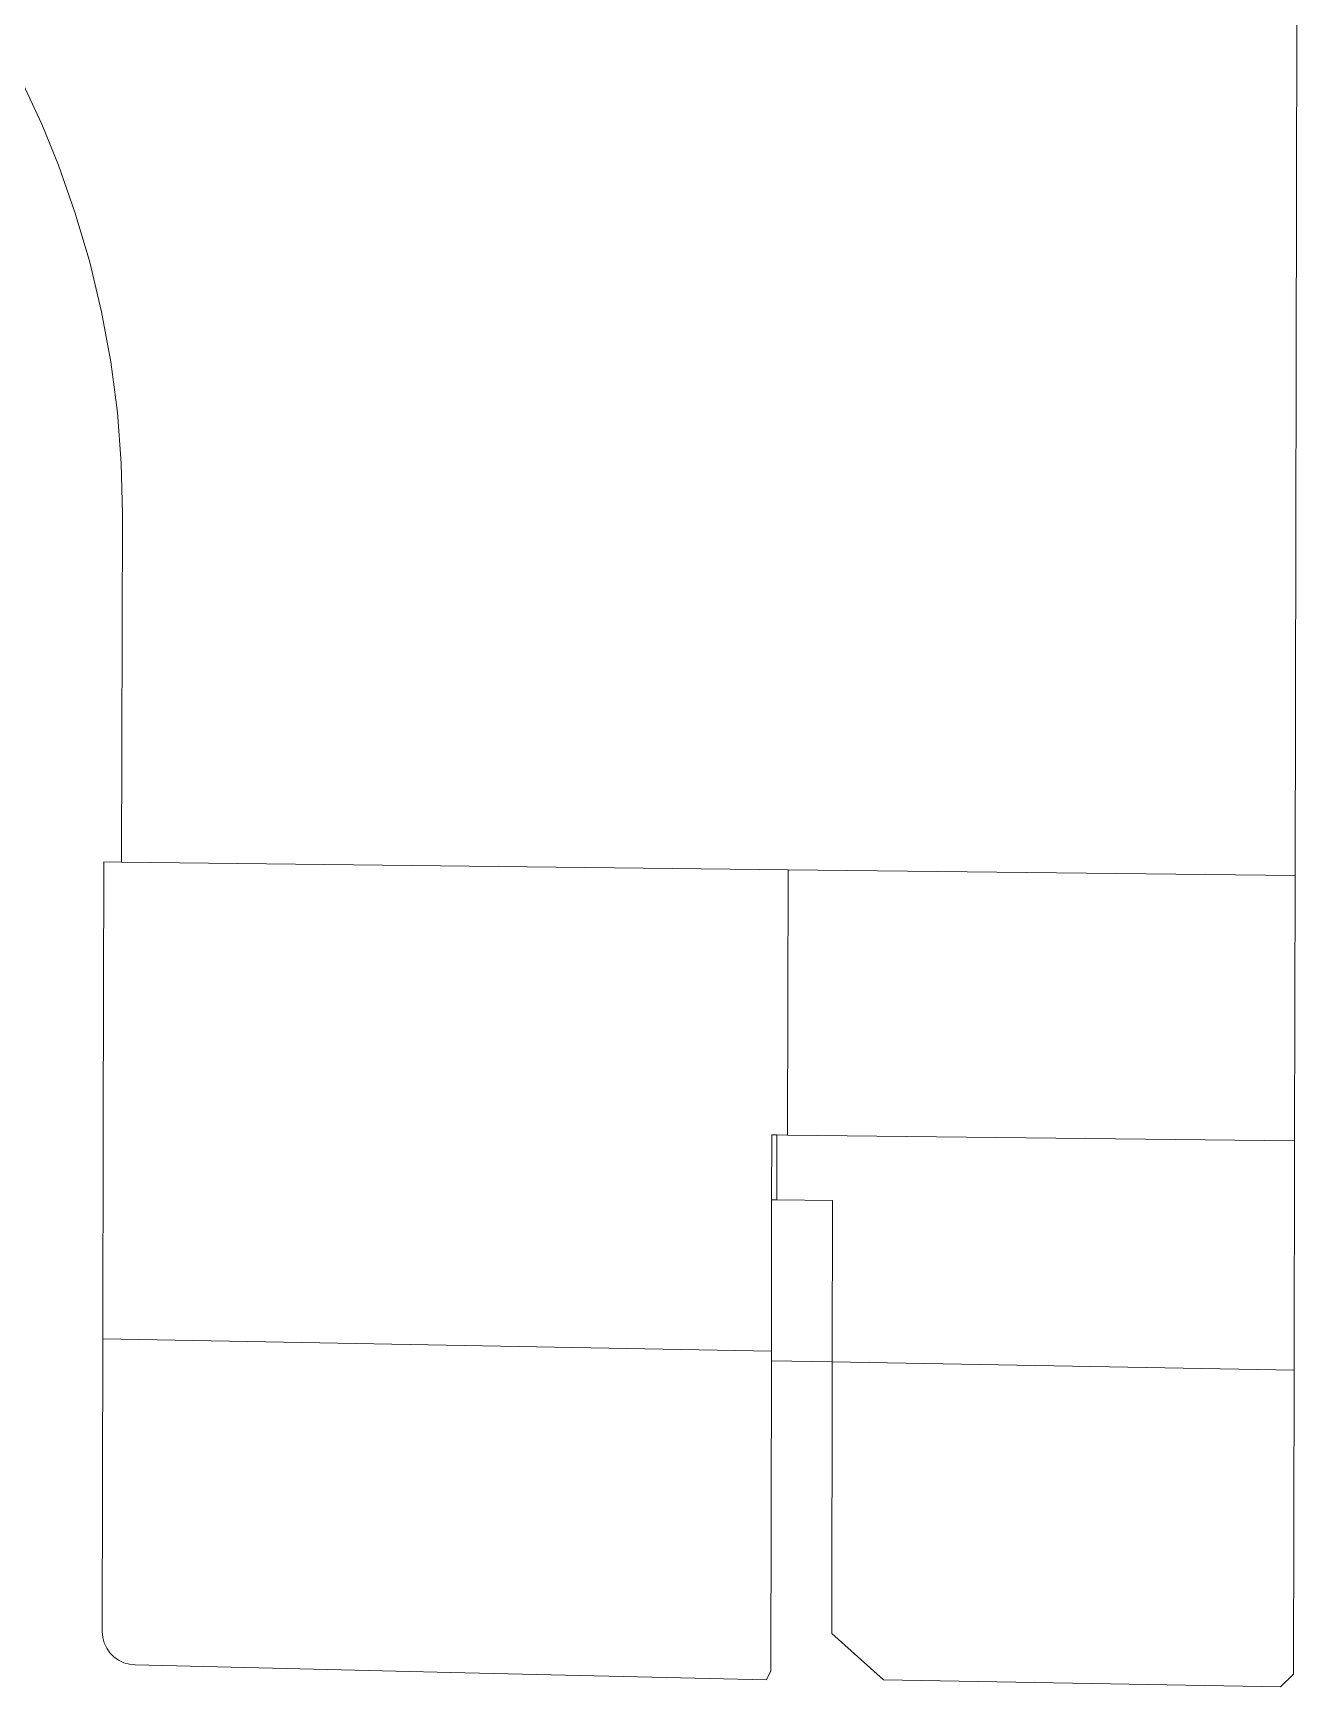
# Model space of a CAD drawing. Header units: feet. Extents: x 2741712 to 2750472, y 1004852 to 1013442.
# Drawn here: x 2743879 to 2744856, y 1007324 to 1008601 of the extents above; entities that cross this region are included whole.
import ezdxf

# ---------------------------------------------------------------- set-up
doc = ezdxf.new("R2010")
doc.units = ezdxf.units.FT
doc.header["$LTSCALE"] = 0.015
doc.header["$MEASUREMENT"] = 0
doc.layers.add('Carver County Parcels', color=7, linetype='Continuous')

msp = doc.modelspace()

# ---------------------------------------------------------------- linework, layer by layer
at = {"layer": 'Carver County Parcels', "lineweight": 5, "ltscale": 100}
for p, q in [((2744854.2, 1007950.4), (2744855.6, 1008610.4)), ((2743871.2, 1008562), (2743885.6, 1008531)), ((2743885.6, 1008531), (2743898.4, 1008499.4)), ((2743898.4, 1008499.4), (2743911.5, 1008462.3)), ((2743911.5, 1008462.3), (2743922.7, 1008424.5)), ((2743922.7, 1008424.5), (2743931.8, 1008386.2)), ((2743931.8, 1008386.2), (2743938.9, 1008347.4)), ((2743938.9, 1008347.4), (2743944, 1008308.4)), ((2743944, 1008308.4), (2743947, 1008269.1)), ((2743947, 1008269.1), (2743947.9, 1008229.7)), ((2743947.9, 1008229.7), (2743947.3, 1007960.9)), ((2743933.5, 1007961.1), (2743933.1, 1007755.8)), ((2743947.3, 1007960.9), (2743933.5, 1007961.1)), ((2744462.4, 1007955), (2743947.3, 1007960.9)), ((2744462, 1007750), (2744462.4, 1007955)), ((2744462.4, 1007955), (2744854.2, 1007950.4)), ((2744462.4, 1007955), (2744462.4, 1007955)), ((2744853.8, 1007745.5), (2744854.2, 1007950.4)), ((2744854.2, 1007950.4), (2744854.2, 1007950.4)), ((2743933.1, 1007755.8), (2743932.8, 1007592.4)), ((2744449.6, 1007700), (2744449.7, 1007750.2)), ((2744449.7, 1007750.2), (2744453.7, 1007750.2)), ((2744453.7, 1007750.2), (2744453.6, 1007700)), ((2744453.7, 1007750.2), (2744462, 1007750)), ((2744462, 1007750), (2744853.8, 1007745.5)), ((2744853.4, 1007568.4), (2744853.8, 1007745.5)), ((2744449.6, 1007700), (2744449.4, 1007589.3)), ((2744453.6, 1007700), (2744449.6, 1007700)), ((2744453.6, 1007700), (2744496.7, 1007699.5)), ((2744496.5, 1007574.8), (2744496.7, 1007699.5)), ((2744496.7, 1007699.5), (2744496.7, 1007699.5)), ((2743932.8, 1007592.4), (2743932.3, 1007366.2)), ((2744449.4, 1007583), (2743932.8, 1007592.4)), ((2743932.8, 1007592.4), (2743932.8, 1007592.4)), ((2744449.4, 1007589.3), (2744449.4, 1007583)), ((2744448.9, 1007336), (2744449.4, 1007575.6)), ((2744449.4, 1007583), (2744449.4, 1007583)), ((2744449.4, 1007583), (2744449.4, 1007575.6)), ((2744449.4, 1007575.6), (2744496.5, 1007574.8)), ((2744496.5, 1007574.8), (2744496.1, 1007364.8)), ((2744853.4, 1007568.4), (2744496.5, 1007574.8)), ((2744853, 1007333.4), (2744853.4, 1007568.4)), ((2744853.4, 1007568.4), (2744853.4, 1007568.4)), ((2743932.3, 1007366.2), (2743932.7, 1007361.8)), ((2743932.7, 1007361.8), (2743933.9, 1007357.5)), ((2743933.9, 1007357.5), (2743935.8, 1007353.5)), ((2744496.1, 1007364.8), (2744536, 1007329.1)), ((2743935.8, 1007353.5), (2743938.3, 1007349.9)), ((2743938.3, 1007349.9), (2743941.4, 1007346.7)), ((2743941.4, 1007346.7), (2743945, 1007344.1)), ((2743945, 1007344.1), (2743949, 1007342.2)), ((2743949, 1007342.2), (2743953.3, 1007341)), ((2743953.3, 1007341), (2743957.7, 1007340.5)), ((2743957.7, 1007340.5), (2744201.7, 1007334.7)), ((2744201.7, 1007334.7), (2744445.6, 1007329)), ((2744445.6, 1007329), (2744448.9, 1007336)), ((2744842.9, 1007323.5), (2744853, 1007333.4)), ((2744536, 1007329.1), (2744842.9, 1007323.5))]:
    msp.add_line(p, q, dxfattribs=at)

doc.saveas('drawing.dxf')
